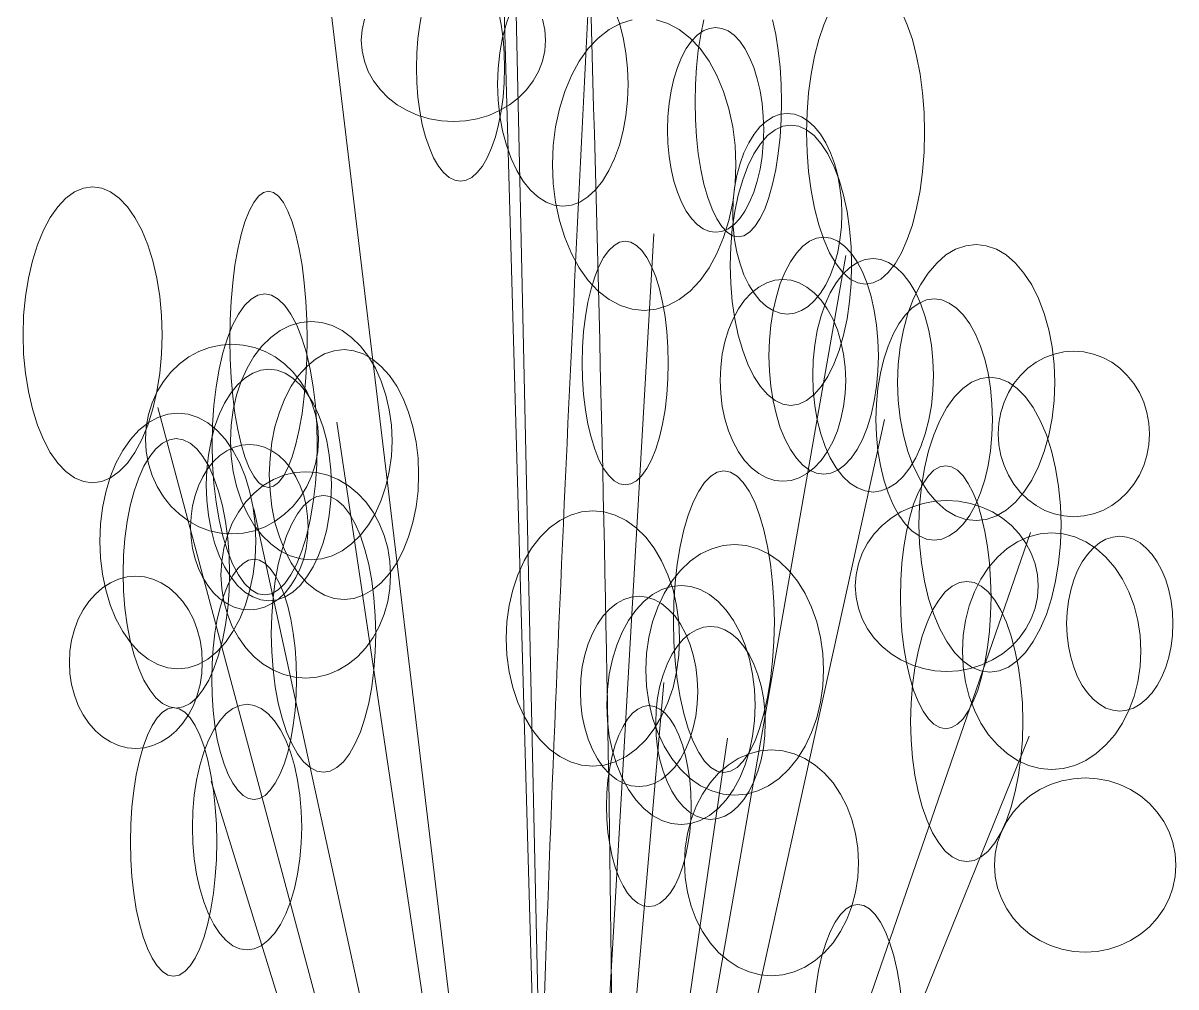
# Model space of a CAD drawing. Header units: millimetres. Extents: x -1800 to 33200, y -8500 to 38400.
# Drawn here: x 1232 to 2578, y 22765 to 23890 of the extents above; entities that cross this region are included whole.
import ezdxf

# ---------------------------------------------------------------- set-up
doc = ezdxf.new("R2010")
doc.units = ezdxf.units.MM
doc.layers.add('E-PLANT', color=3, linetype='Continuous', lineweight=13)

msp = doc.modelspace()

# ---------------------------------------------------------------- linework, layer by layer
at = {"layer": 'E-PLANT'}
for q in [(1783.6, 24264.1), (1562.5, 24146.1), (1806.3, 23974.1), (1968.5, 23643.8), (2192.5, 23618.7), (1389.3, 23441.1), (1598.5, 23423.9), (2237.8, 23427.1), (1501.7, 23322.8), (2408.3, 23295.3), (1980, 23120), (2406.5, 23057.5), (2054.5, 23055), (1451.6, 23004.9)]:
    msp.add_line((1856, 21696.2), q, dxfattribs=at)
for points in [[(1787.3, 23904), (1790.3, 23888.4), (1792.5, 23872), (1793.8, 23855.1), (1794.2, 23837.8), (1794.2, 23837.8), (1793.8, 23820.5), (1792.5, 23803.5), (1790.3, 23787.1), (1787.3, 23771.6), (1783.6, 23757.2), (1779.1, 23744.2), (1774.1, 23732.7), (1768.5, 23723.1), (1762.4, 23715.5), (1756.1, 23709.9), (1749.5, 23706.5), (1742.7, 23705.4), (1736, 23706.5), (1729.4, 23709.9), (1723.1, 23715.5), (1717, 23723.1), (1711.4, 23732.7), (1706.4, 23744.2), (1701.9, 23757.2), (1698.2, 23771.6), (1695.2, 23787.1), (1693, 23803.5), (1691.7, 23820.5), (1691.3, 23837.8), (1691.7, 23855.1), (1693, 23872), (1695.2, 23888.4), (1698.2, 23904)], [(1922.7, 23905.4), (1928.3, 23889.9), (1932.7, 23873.2), (1935.9, 23855.5), (1937.8, 23837.2), (1938.5, 23818.6), (1938.5, 23818.6), (1937.8, 23800.1), (1935.9, 23781.8), (1932.7, 23764.1), (1928.3, 23747.4), (1922.7, 23731.9), (1916.1, 23717.9), (1908.7, 23705.6), (1900.4, 23695.3), (1891.4, 23687), (1882, 23681.1), (1872.2, 23677.4), (1862.3, 23676.2), (1852.3, 23677.4), (1842.6, 23681.1), (1833.1, 23687), (1824.2, 23695.3), (1815.9, 23705.6), (1808.4, 23717.9), (1801.8, 23731.9), (1796.3, 23747.4), (1791.9, 23764.1), (1788.7, 23781.8), (1786.7, 23800.1), (1786.1, 23818.6), (1786.7, 23837.2), (1788.7, 23855.5), (1791.9, 23873.2), (1796.3, 23889.9), (1801.8, 23905.4)], [(2257.6, 23903.4), (2264.4, 23888.1), (2270.3, 23870.7), (2275.3, 23851.4), (2279.3, 23830.5), (2282.2, 23808.6), (2283.9, 23785.8), (2284.5, 23762.6), (2284.5, 23762.6), (2283.9, 23739.5), (2282.2, 23716.7), (2279.3, 23694.7), (2275.3, 23673.9), (2270.3, 23654.6), (2264.4, 23637.2), (2257.6, 23621.8), (2250.1, 23609), (2242, 23598.7), (2233.5, 23591.2), (2224.7, 23586.7), (2215.7, 23585.2), (2206.7, 23586.7), (2197.8, 23591.2), (2189.3, 23598.7), (2181.2, 23609), (2173.7, 23621.8), (2167, 23637.2), (2161, 23654.6), (2156, 23673.9), (2152, 23694.7), (2149.1, 23716.7), (2147.4, 23739.5), (2146.8, 23762.6), (2147.4, 23785.8), (2149.1, 23808.6), (2152, 23830.5), (2156, 23851.4), (2161, 23870.7), (2167, 23888.1), (2173.7, 23903.4)], [(1838.4, 23894.5), (1841.2, 23882.3), (1842.1, 23870), (1842.1, 23870), (1841.2, 23857.6), (1838.4, 23845.4), (1833.9, 23833.6), (1827.7, 23822.5), (1819.9, 23812.2), (1810.6, 23802.9), (1800, 23794.7), (1788.3, 23787.8), (1775.7, 23782.3), (1762.4, 23778.3), (1748.6, 23775.9), (1734.5, 23775.1), (1720.5, 23775.9), (1706.7, 23778.3), (1693.4, 23782.3), (1680.7, 23787.8), (1669, 23794.7), (1658.5, 23802.9), (1649.2, 23812.2), (1641.4, 23822.5), (1635.1, 23833.6), (1630.6, 23845.4), (1627.9, 23857.6), (1627, 23870), (1627.9, 23882.3), (1630.6, 23894.5)], [(1971.1, 23893.9), (1984.9, 23889.6), (1998.2, 23882.4), (2010.7, 23872.6), (2022.4, 23860.2), (2032.9, 23845.5), (2042.1, 23828.7), (2049.9, 23810.2), (2056.1, 23790.1), (2060.6, 23769), (2063.4, 23747.2), (2064.3, 23724.9), (2064.3, 23724.9), (2063.4, 23702.6), (2060.6, 23680.8), (2056.1, 23659.6), (2049.9, 23639.6), (2042.1, 23621.1), (2032.9, 23604.3), (2022.4, 23589.6), (2010.7, 23577.2), (1998.2, 23567.4), (1984.9, 23560.2), (1971.1, 23555.9), (1957.2, 23554.4), (1943.2, 23555.9), (1929.4, 23560.2), (1916.2, 23567.4), (1903.6, 23577.2), (1892, 23589.6), (1881.4, 23604.3), (1872.2, 23621.1), (1864.4, 23639.6), (1858.2, 23659.6), (1853.7, 23680.8), (1851, 23702.6), (1850.1, 23724.9), (1851, 23747.2), (1853.7, 23769), (1858.2, 23790.1), (1864.4, 23810.2), (1872.2, 23828.7), (1881.4, 23845.5), (1892, 23860.2), (1903.6, 23872.6), (1916.2, 23882.4), (1929.4, 23889.6), (1943.2, 23893.9)], [(2107.2, 23893.8), (2110.9, 23876.6), (2113.8, 23858.2), (2116, 23838.7), (2117.3, 23818.4), (2117.7, 23797.9), (2117.7, 23797.9), (2117.3, 23777.3), (2116, 23757.1), (2113.8, 23737.6), (2110.9, 23719.1), (2107.2, 23702), (2102.9, 23686.5), (2097.9, 23672.9), (2092.4, 23661.5), (2086.5, 23652.4), (2080.2, 23645.8), (2073.7, 23641.7), (2067.1, 23640.4), (2060.5, 23641.7), (2054, 23645.8), (2047.8, 23652.4), (2041.9, 23661.5), (2036.4, 23672.9), (2031.4, 23686.5), (2027, 23702), (2023.3, 23719.1), (2020.4, 23737.6), (2018.3, 23757.1), (2017, 23777.3), (2016.6, 23797.9), (2017, 23818.4), (2018.3, 23838.7), (2020.4, 23858.2), (2023.3, 23876.6), (2027, 23893.8)], [(2155.5, 22746.9), (2157.8, 22766), (2160.8, 22784), (2164.7, 22800.8), (2169.2, 22815.9), (2174.4, 22829.1), (2180.2, 22840.3), (2186.4, 22849.2), (2193, 22855.7), (2199.7, 22859.6), (2206.7, 22860.9), (2213.6, 22859.6), (2220.3, 22855.7), (2226.9, 22849.2), (2233.1, 22840.3), (2238.9, 22829.1), (2244.1, 22815.9), (2248.6, 22800.8), (2252.5, 22784), (2255.5, 22766), (2257.8, 22746.9)]]:
    msp.add_lwpolyline(points, dxfattribs=at)
for points in [[(2096.7, 23765.3), (2096.3, 23749.7), (2094.8, 23734.4), (2092.5, 23719.6), (2089.2, 23705.5), (2085.1, 23692.5), (2080.3, 23680.8), (2074.8, 23670.5), (2068.7, 23661.8), (2062.1, 23654.9), (2055.1, 23649.8), (2047.9, 23646.8), (2040.6, 23645.8), (2033.3, 23646.8), (2026.1, 23649.8), (2019.1, 23654.9), (2012.5, 23661.8), (2006.4, 23670.5), (2000.9, 23680.8), (1996.1, 23692.5), (1992, 23705.5), (1988.7, 23719.6), (1986.4, 23734.4), (1984.9, 23749.7), (1984.5, 23765.3), (1984.9, 23780.9), (1986.4, 23796.3), (1988.7, 23811.1), (1992, 23825.1), (1996.1, 23838.1), (2000.9, 23849.9), (2006.4, 23860.2), (2012.5, 23868.9), (2019.1, 23875.8), (2026.1, 23880.8), (2033.3, 23883.8), (2040.6, 23884.9), (2047.9, 23883.8), (2055.1, 23880.8), (2062.1, 23875.8), (2068.7, 23868.9), (2074.8, 23860.2), (2080.3, 23849.9), (2085.1, 23838.1), (2089.2, 23825.1), (2092.5, 23811.1), (2094.8, 23796.3), (2096.3, 23780.9), (2096.7, 23765.3)], [(2187.9, 23667.4), (2187.4, 23652.1), (2185.8, 23637.1), (2183.1, 23622.6), (2179.4, 23608.9), (2174.8, 23596.2), (2169.3, 23584.6), (2163, 23574.5), (2156.1, 23566), (2148.6, 23559.3), (2140.7, 23554.3), (2132.6, 23551.3), (2124.3, 23550.3), (2115.9, 23551.3), (2107.8, 23554.3), (2099.9, 23559.3), (2092.4, 23566), (2085.5, 23574.5), (2079.2, 23584.6), (2073.7, 23596.2), (2069.1, 23608.9), (2065.4, 23622.6), (2062.7, 23637.1), (2061.1, 23652.1), (2060.6, 23667.4), (2061.1, 23682.7), (2062.7, 23697.7), (2065.4, 23712.2), (2069.1, 23726), (2073.7, 23738.7), (2079.2, 23750.2), (2085.5, 23760.3), (2092.4, 23768.8), (2099.9, 23775.6), (2107.8, 23780.5), (2115.9, 23783.5), (2124.3, 23784.5), (2132.6, 23783.5), (2140.7, 23780.5), (2148.6, 23775.6), (2156.1, 23768.8), (2163, 23760.3), (2169.3, 23750.2), (2174.8, 23738.7), (2179.4, 23726), (2183.1, 23712.2), (2185.8, 23697.7), (2187.4, 23682.7), (2187.9, 23667.4)], [(2199.4, 23607.4), (2198.8, 23586), (2197, 23565), (2194, 23544.7), (2189.9, 23525.5), (2184.7, 23507.7), (2178.6, 23491.6), (2171.6, 23477.5), (2163.9, 23465.6), (2155.6, 23456.2), (2146.8, 23449.3), (2137.7, 23445.1), (2128.5, 23443.7), (2119.2, 23445.1), (2110.1, 23449.3), (2101.3, 23456.2), (2093, 23465.6), (2085.3, 23477.5), (2078.3, 23491.6), (2072.2, 23507.7), (2067.1, 23525.5), (2063, 23544.7), (2060, 23565), (2058.2, 23586), (2057.6, 23607.4), (2058.2, 23628.7), (2060, 23649.7), (2063, 23670), (2067.1, 23689.2), (2072.2, 23707), (2078.3, 23723.1), (2085.3, 23737.2), (2093, 23749.1), (2101.3, 23758.6), (2110.1, 23765.4), (2119.2, 23769.6), (2128.5, 23771), (2137.7, 23769.6), (2146.8, 23765.4), (2155.6, 23758.6), (2163.9, 23749.1), (2171.6, 23737.2), (2178.6, 23723.1), (2184.7, 23707), (2189.9, 23689.2), (2194, 23670), (2197, 23649.7), (2198.8, 23628.7), (2199.4, 23607.4)], [(1394.5, 23526), (1393.8, 23503.4), (1391.7, 23481.2), (1388.3, 23459.8), (1383.6, 23439.5), (1377.7, 23420.7), (1370.7, 23403.8), (1362.7, 23388.8), (1353.9, 23376.3), (1344.4, 23366.3), (1334.3, 23359), (1323.9, 23354.6), (1313.3, 23353.1), (1302.7, 23354.6), (1292.3, 23359), (1282.2, 23366.3), (1272.7, 23376.3), (1263.9, 23388.8), (1255.9, 23403.8), (1248.9, 23420.7), (1243, 23439.5), (1238.3, 23459.8), (1234.9, 23481.2), (1232.8, 23503.4), (1232.1, 23526), (1232.8, 23548.5), (1234.9, 23570.7), (1238.3, 23592.1), (1243, 23612.4), (1248.9, 23631.2), (1255.9, 23648.1), (1263.9, 23663.1), (1272.7, 23675.6), (1282.2, 23685.6), (1292.3, 23692.9), (1302.7, 23697.3), (1313.3, 23698.8), (1323.9, 23697.3), (1334.3, 23692.9), (1344.4, 23685.6), (1353.9, 23675.6), (1362.7, 23663.1), (1370.7, 23648.1), (1377.7, 23631.2), (1383.6, 23612.4), (1388.3, 23592.1), (1391.7, 23570.7), (1393.8, 23548.5), (1394.5, 23526)], [(1563.8, 23520.7), (1563.5, 23498.1), (1562.3, 23476), (1560.4, 23454.5), (1557.8, 23434.3), (1554.5, 23415.4), (1550.6, 23398.4), (1546.2, 23383.5), (1541.3, 23370.9), (1536, 23360.9), (1530.4, 23353.7), (1524.6, 23349.3), (1518.7, 23347.8), (1512.8, 23349.3), (1507, 23353.7), (1501.4, 23360.9), (1496.1, 23370.9), (1491.2, 23383.5), (1486.7, 23398.4), (1482.8, 23415.4), (1479.5, 23434.3), (1476.9, 23454.5), (1475, 23476), (1473.9, 23498.1), (1473.5, 23520.7), (1473.9, 23543.3), (1475, 23565.5), (1476.9, 23586.9), (1479.5, 23607.2), (1482.8, 23626), (1486.7, 23643), (1491.2, 23657.9), (1496.1, 23670.5), (1501.4, 23680.5), (1507, 23687.8), (1512.8, 23692.2), (1518.7, 23693.7), (1524.6, 23692.2), (1530.4, 23687.8), (1536, 23680.5), (1541.3, 23670.5), (1546.2, 23657.9), (1550.6, 23643), (1554.5, 23626), (1557.8, 23607.2), (1560.4, 23586.9), (1562.3, 23565.5), (1563.5, 23543.3), (1563.8, 23520.7)], [(1985.4, 23493.1), (1985, 23474.5), (1983.7, 23456.3), (1981.6, 23438.6), (1978.7, 23421.9), (1975, 23406.5), (1970.7, 23392.5), (1965.7, 23380.2), (1960.3, 23369.9), (1954.4, 23361.6), (1948.1, 23355.6), (1941.7, 23352), (1935.1, 23350.8), (1928.5, 23352), (1922.1, 23355.6), (1915.8, 23361.6), (1909.9, 23369.9), (1904.4, 23380.2), (1899.5, 23392.5), (1895.2, 23406.5), (1891.5, 23421.9), (1888.6, 23438.6), (1886.5, 23456.3), (1885.2, 23474.5), (1884.7, 23493.1), (1885.2, 23511.7), (1886.5, 23529.9), (1888.6, 23547.5), (1891.5, 23564.2), (1895.2, 23579.7), (1899.5, 23593.7), (1904.4, 23606), (1909.9, 23616.3), (1915.8, 23624.5), (1922.1, 23630.5), (1928.5, 23634.2), (1935.1, 23635.4), (1941.7, 23634.2), (1948.1, 23630.5), (1954.4, 23624.5), (1960.3, 23616.3), (1965.7, 23606), (1970.7, 23593.7), (1975, 23579.7), (1978.7, 23564.2), (1981.6, 23547.5), (1983.7, 23529.9), (1985, 23511.7), (1985.4, 23493.1)], [(2230.7, 23501.7), (2230.1, 23483.7), (2228.5, 23465.9), (2225.8, 23448.8), (2222.1, 23432.6), (2217.5, 23417.5), (2212, 23403.9), (2205.7, 23392), (2198.7, 23382), (2191.2, 23374), (2183.3, 23368.2), (2175.1, 23364.6), (2166.8, 23363.4), (2158.5, 23364.6), (2150.3, 23368.2), (2142.4, 23374), (2134.9, 23382), (2127.9, 23392), (2121.6, 23403.9), (2116.1, 23417.5), (2111.5, 23432.6), (2107.8, 23448.8), (2105.1, 23465.9), (2103.5, 23483.7), (2102.9, 23501.7), (2103.5, 23519.8), (2105.1, 23537.5), (2107.8, 23554.6), (2111.5, 23570.9), (2116.1, 23585.9), (2121.6, 23599.5), (2127.9, 23611.4), (2134.9, 23621.5), (2142.4, 23629.5), (2150.3, 23635.3), (2158.5, 23638.8), (2166.8, 23640), (2175.1, 23638.8), (2183.3, 23635.3), (2191.2, 23629.5), (2198.7, 23621.5), (2205.7, 23611.4), (2212, 23599.5), (2217.5, 23585.9), (2222.1, 23570.9), (2225.8, 23554.6), (2228.5, 23537.5), (2230.1, 23519.8), (2230.7, 23501.7)], [(2436.5, 23470.4), (2435.7, 23449.3), (2433.3, 23428.6), (2429.5, 23408.7), (2424.1, 23389.8), (2417.5, 23372.2), (2409.6, 23356.4), (2400.5, 23342.5), (2390.5, 23330.8), (2379.8, 23321.5), (2368.4, 23314.7), (2356.6, 23310.6), (2344.6, 23309.2), (2332.6, 23310.6), (2320.8, 23314.7), (2309.5, 23321.5), (2298.7, 23330.8), (2288.7, 23342.5), (2279.7, 23356.4), (2271.8, 23372.2), (2265.1, 23389.8), (2259.8, 23408.7), (2255.9, 23428.6), (2253.6, 23449.3), (2252.8, 23470.4), (2253.6, 23491.4), (2255.9, 23512.1), (2259.8, 23532), (2265.1, 23550.9), (2271.8, 23568.5), (2279.7, 23584.3), (2288.7, 23598.2), (2298.7, 23609.9), (2309.5, 23619.3), (2320.8, 23626), (2332.6, 23630.1), (2344.6, 23631.5), (2356.6, 23630.1), (2368.4, 23626), (2379.8, 23619.3), (2390.5, 23609.9), (2400.5, 23598.2), (2409.6, 23584.3), (2417.5, 23568.5), (2424.1, 23550.9), (2429.5, 23532), (2433.3, 23512.1), (2435.7, 23491.4), (2436.5, 23470.4)], [(2294.9, 23478.8), (2294.3, 23461), (2292.5, 23443.5), (2289.5, 23426.6), (2285.4, 23410.6), (2280.3, 23395.8), (2274.2, 23382.4), (2267.3, 23370.7), (2259.6, 23360.8), (2251.4, 23352.9), (2242.6, 23347.2), (2233.6, 23343.7), (2224.4, 23342.5), (2215.2, 23343.7), (2206.1, 23347.2), (2197.4, 23352.9), (2189.1, 23360.8), (2181.5, 23370.7), (2174.5, 23382.4), (2168.5, 23395.8), (2163.3, 23410.6), (2159.3, 23426.6), (2156.3, 23443.5), (2154.5, 23461), (2153.9, 23478.8), (2154.5, 23496.5), (2156.3, 23514), (2159.3, 23530.9), (2163.3, 23546.9), (2168.5, 23561.7), (2174.5, 23575.1), (2181.5, 23586.8), (2189.1, 23596.7), (2197.4, 23604.6), (2206.1, 23610.3), (2215.2, 23613.8), (2224.4, 23615), (2233.6, 23613.8), (2242.6, 23610.3), (2251.4, 23604.6), (2259.6, 23596.7), (2267.3, 23586.8), (2274.2, 23575.1), (2280.3, 23561.7), (2285.4, 23546.9), (2289.5, 23530.9), (2292.5, 23514), (2294.3, 23496.5), (2294.9, 23478.8)], [(2192.5, 23472.9), (2191.9, 23457.5), (2190, 23442.4), (2186.9, 23427.8), (2182.7, 23414), (2177.3, 23401.2), (2171, 23389.6), (2163.8, 23379.4), (2155.8, 23370.8), (2147.2, 23364), (2138.2, 23359), (2128.7, 23356), (2119.2, 23355), (2109.6, 23356), (2100.2, 23359), (2091.1, 23364), (2082.5, 23370.8), (2074.5, 23379.4), (2067.3, 23389.6), (2061, 23401.2), (2055.7, 23414), (2051.4, 23427.8), (2048.4, 23442.4), (2046.5, 23457.5), (2045.9, 23472.9), (2046.5, 23488.3), (2048.4, 23503.4), (2051.4, 23518), (2055.7, 23531.9), (2061, 23544.7), (2067.3, 23556.3), (2074.5, 23566.4), (2082.5, 23575), (2091.1, 23581.8), (2100.2, 23586.8), (2109.6, 23589.8), (2119.2, 23590.8), (2128.7, 23589.8), (2138.2, 23586.8), (2147.2, 23581.8), (2155.8, 23575), (2163.8, 23566.4), (2171, 23556.3), (2177.3, 23544.7), (2182.7, 23531.9), (2186.9, 23518), (2190, 23503.4), (2191.9, 23488.3), (2192.5, 23472.9)], [(1575.6, 23398), (1575.1, 23375.1), (1573.5, 23352.5), (1570.9, 23330.8), (1567.4, 23310.1), (1562.9, 23291), (1557.6, 23273.8), (1551.6, 23258.6), (1544.9, 23245.8), (1537.7, 23235.7), (1530.1, 23228.3), (1522.2, 23223.8), (1514.2, 23222.3), (1506.2, 23223.8), (1498.3, 23228.3), (1490.7, 23235.7), (1483.5, 23245.8), (1476.8, 23258.6), (1470.8, 23273.8), (1465.5, 23291), (1461, 23310.1), (1457.5, 23330.8), (1454.9, 23352.5), (1453.3, 23375.1), (1452.8, 23398), (1453.3, 23421), (1454.9, 23443.5), (1457.5, 23465.3), (1461, 23485.9), (1465.5, 23505), (1470.8, 23522.3), (1476.8, 23537.4), (1483.5, 23550.2), (1490.7, 23560.4), (1498.3, 23567.8), (1506.2, 23572.2), (1514.2, 23573.8), (1522.2, 23572.2), (1530.1, 23567.8), (1537.7, 23560.4), (1544.9, 23550.2), (1551.6, 23537.4), (1557.6, 23522.3), (1562.9, 23505), (1567.4, 23485.9), (1570.9, 23465.3), (1573.5, 23443.5), (1575.1, 23421), (1575.6, 23398)], [(2363.8, 23427.2), (2363.2, 23408.8), (2361.5, 23390.7), (2358.6, 23373.3), (2354.7, 23356.8), (2349.7, 23341.5), (2343.9, 23327.6), (2337.2, 23315.5), (2329.8, 23305.2), (2321.8, 23297.1), (2313.4, 23291.2), (2304.7, 23287.6), (2295.8, 23286.4), (2286.9, 23287.6), (2278.2, 23291.2), (2269.8, 23297.1), (2261.8, 23305.2), (2254.4, 23315.5), (2247.7, 23327.6), (2241.9, 23341.5), (2236.9, 23356.8), (2233, 23373.3), (2230.1, 23390.7), (2228.4, 23408.8), (2227.8, 23427.2), (2228.4, 23445.6), (2230.1, 23463.6), (2233, 23481.1), (2236.9, 23497.6), (2241.9, 23512.9), (2247.7, 23526.7), (2254.4, 23538.9), (2261.8, 23549.1), (2269.8, 23557.3), (2278.2, 23563.2), (2286.9, 23566.8), (2295.8, 23568), (2304.7, 23566.8), (2313.4, 23563.2), (2321.8, 23557.3), (2329.8, 23549.1), (2337.2, 23538.9), (2343.9, 23526.7), (2349.7, 23512.9), (2354.7, 23497.6), (2358.6, 23481.1), (2361.5, 23463.6), (2363.2, 23445.6), (2363.8, 23427.2)], [(1662.9, 23402.4), (1662.1, 23384.2), (1659.7, 23366.4), (1655.7, 23349.2), (1650.2, 23332.8), (1643.4, 23317.7), (1635.2, 23304), (1625.9, 23292), (1615.7, 23281.9), (1604.6, 23273.9), (1592.9, 23268), (1580.8, 23264.5), (1568.5, 23263.3), (1556.2, 23264.5), (1544.1, 23268), (1532.4, 23273.9), (1521.3, 23281.9), (1511, 23292), (1501.7, 23304), (1493.6, 23317.7), (1486.7, 23332.8), (1481.3, 23349.2), (1477.3, 23366.4), (1474.9, 23384.2), (1474.1, 23402.4), (1474.9, 23420.6), (1477.3, 23438.4), (1481.3, 23455.6), (1486.7, 23472), (1493.6, 23487.1), (1501.7, 23500.8), (1511, 23512.8), (1521.3, 23522.9), (1532.4, 23530.9), (1544.1, 23536.8), (1556.2, 23540.3), (1568.5, 23541.5), (1580.8, 23540.3), (1592.9, 23536.8), (1604.6, 23530.9), (1615.7, 23522.9), (1625.9, 23512.8), (1635.2, 23500.8), (1643.4, 23487.1), (1650.2, 23472), (1655.7, 23455.6), (1659.7, 23438.4), (1662.1, 23420.6), (1662.9, 23402.4)], [(1576.9, 23404.3), (1576.1, 23389.8), (1573.5, 23375.6), (1569.3, 23361.9), (1563.4, 23348.9), (1556.1, 23336.9), (1547.4, 23326), (1537.5, 23316.5), (1526.5, 23308.4), (1514.7, 23302), (1502.2, 23297.3), (1489.2, 23294.5), (1476, 23293.6), (1462.9, 23294.5), (1449.9, 23297.3), (1437.4, 23302), (1425.6, 23308.4), (1414.6, 23316.5), (1404.7, 23326), (1396, 23336.9), (1388.6, 23348.9), (1382.8, 23361.9), (1378.6, 23375.6), (1376, 23389.8), (1375.1, 23404.3), (1376, 23418.8), (1378.6, 23433), (1382.8, 23446.7), (1388.6, 23459.7), (1396, 23471.7), (1404.7, 23482.6), (1414.6, 23492.2), (1425.6, 23500.2), (1437.4, 23506.6), (1449.9, 23511.3), (1462.9, 23514.1), (1476, 23515), (1489.2, 23514.1), (1502.2, 23511.3), (1514.7, 23506.6), (1526.5, 23500.2), (1537.5, 23492.2), (1547.4, 23482.6), (1556.1, 23471.7), (1563.4, 23459.7), (1569.3, 23446.7), (1573.5, 23433), (1576.1, 23418.8), (1576.9, 23404.3)], [(1693.9, 23362.9), (1693.2, 23343.9), (1690.9, 23325.2), (1687.3, 23307.1), (1682.2, 23290), (1675.9, 23274.1), (1668.4, 23259.8), (1659.8, 23247.2), (1650.3, 23236.6), (1640.1, 23228.2), (1629.3, 23222), (1618.1, 23218.3), (1606.8, 23217), (1595.4, 23218.3), (1584.2, 23222), (1573.4, 23228.2), (1563.2, 23236.6), (1553.7, 23247.2), (1545.1, 23259.8), (1537.6, 23274.1), (1531.3, 23290), (1526.2, 23307.1), (1522.6, 23325.2), (1520.4, 23343.9), (1519.6, 23362.9), (1520.4, 23381.9), (1522.6, 23400.7), (1526.2, 23418.7), (1531.3, 23435.8), (1537.6, 23451.7), (1545.1, 23466), (1553.7, 23478.6), (1563.2, 23489.2), (1573.4, 23497.7), (1584.2, 23503.8), (1595.4, 23507.5), (1606.8, 23508.8), (1618.1, 23507.5), (1629.3, 23503.8), (1640.1, 23497.7), (1650.3, 23489.2), (1659.8, 23478.6), (1668.4, 23466), (1675.9, 23451.7), (1682.2, 23435.8), (1687.3, 23418.7), (1690.9, 23400.7), (1693.2, 23381.9), (1693.9, 23362.9)], [(2547.1, 23410.3), (2546.3, 23397.7), (2544.1, 23385.3), (2540.4, 23373.3), (2535.3, 23362), (2528.9, 23351.5), (2521.2, 23342), (2512.6, 23333.7), (2503, 23326.6), (2492.6, 23321.1), (2481.7, 23317), (2470.4, 23314.5), (2458.8, 23313.7), (2447.3, 23314.5), (2436, 23317), (2425.1, 23321.1), (2414.7, 23326.6), (2405.1, 23333.7), (2396.4, 23342), (2388.8, 23351.5), (2382.4, 23362), (2377.3, 23373.3), (2373.6, 23385.3), (2371.4, 23397.7), (2370.6, 23410.3), (2371.4, 23422.9), (2373.6, 23435.3), (2377.3, 23447.3), (2382.4, 23458.6), (2388.8, 23469.1), (2396.4, 23478.6), (2405.1, 23487), (2414.7, 23494), (2425.1, 23499.6), (2436, 23503.6), (2447.3, 23506.1), (2458.8, 23506.9), (2470.4, 23506.1), (2481.7, 23503.6), (2492.6, 23499.6), (2503, 23494), (2512.6, 23487), (2521.2, 23478.6), (2528.9, 23469.1), (2535.3, 23458.6), (2540.4, 23447.3), (2544.1, 23435.3), (2546.3, 23422.9), (2547.1, 23410.3)], [(1592.1, 23350.7), (1591.5, 23333), (1589.6, 23315.6), (1586.6, 23298.9), (1582.3, 23283), (1577, 23268.3), (1570.7, 23255), (1563.5, 23243.3), (1555.6, 23233.5), (1547, 23225.7), (1538, 23220), (1528.6, 23216.5), (1519.1, 23215.4), (1509.5, 23216.5), (1500.2, 23220), (1491.1, 23225.7), (1482.6, 23233.5), (1474.6, 23243.3), (1467.4, 23255), (1461.1, 23268.3), (1455.8, 23283), (1451.6, 23298.9), (1448.5, 23315.6), (1446.7, 23333), (1446, 23350.7), (1446.7, 23368.3), (1448.5, 23385.7), (1451.6, 23402.4), (1455.8, 23418.3), (1461.1, 23433), (1467.4, 23446.3), (1474.6, 23458), (1482.6, 23467.8), (1491.1, 23475.6), (1500.2, 23481.3), (1509.5, 23484.8), (1519.1, 23485.9), (1528.6, 23484.8), (1538, 23481.3), (1547, 23475.6), (1555.6, 23467.8), (1563.5, 23458), (1570.7, 23446.3), (1577, 23433), (1582.3, 23418.3), (1586.6, 23402.4), (1589.6, 23385.7), (1591.5, 23368.3), (1592.1, 23350.7)], [(2443.8, 23304.4), (2443.1, 23281.9), (2441, 23259.8), (2437.5, 23238.5), (2432.7, 23218.3), (2426.7, 23199.6), (2419.5, 23182.6), (2411.4, 23167.8), (2402.3, 23155.3), (2392.6, 23145.3), (2382.4, 23138.1), (2371.7, 23133.7), (2360.9, 23132.2), (2350.1, 23133.7), (2339.5, 23138.1), (2329.2, 23145.3), (2319.5, 23155.3), (2310.5, 23167.8), (2302.3, 23182.6), (2295.2, 23199.6), (2289.1, 23218.3), (2284.3, 23238.5), (2280.9, 23259.8), (2278.7, 23281.9), (2278, 23304.4), (2278.7, 23326.8), (2280.9, 23348.9), (2284.3, 23370.3), (2289.1, 23390.5), (2295.2, 23409.2), (2302.3, 23426.1), (2310.5, 23441), (2319.5, 23453.5), (2329.2, 23463.4), (2339.5, 23470.7), (2350.1, 23475.1), (2360.9, 23476.5), (2371.7, 23475.1), (2382.4, 23470.7), (2392.6, 23463.4), (2402.3, 23453.5), (2411.4, 23441), (2419.5, 23426.1), (2426.7, 23409.2), (2432.7, 23390.5), (2437.5, 23370.3), (2441, 23348.9), (2443.1, 23326.8), (2443.8, 23304.4)], [(1503.9, 23285.3), (1503.1, 23265.8), (1500.8, 23246.6), (1496.9, 23228.1), (1491.7, 23210.6), (1485.1, 23194.3), (1477.2, 23179.6), (1468.3, 23166.7), (1458.4, 23155.9), (1447.7, 23147.2), (1436.4, 23141), (1424.7, 23137.1), (1412.8, 23135.9), (1401, 23137.1), (1389.3, 23141), (1378, 23147.2), (1367.3, 23155.9), (1357.4, 23166.7), (1348.5, 23179.6), (1340.6, 23194.3), (1334, 23210.6), (1328.7, 23228.1), (1324.9, 23246.6), (1322.6, 23265.8), (1321.8, 23285.3), (1322.6, 23304.8), (1324.9, 23324), (1328.7, 23342.5), (1334, 23360), (1340.6, 23376.3), (1348.5, 23391), (1357.4, 23403.8), (1367.3, 23414.7), (1378, 23423.3), (1389.3, 23429.6), (1401, 23433.4), (1412.8, 23434.7), (1424.7, 23433.4), (1436.4, 23429.6), (1447.7, 23423.3), (1458.4, 23414.7), (1468.3, 23403.8), (1477.2, 23391), (1485.1, 23376.3), (1491.7, 23360), (1496.9, 23342.5), (1500.8, 23324), (1503.1, 23304.8), (1503.9, 23285.3)], [(1473.1, 23247.7), (1472.6, 23227.1), (1471, 23206.9), (1468.4, 23187.5), (1464.8, 23169), (1460.3, 23151.9), (1454.9, 23136.4), (1448.8, 23122.8), (1442.1, 23111.4), (1434.8, 23102.3), (1427.1, 23095.7), (1419.1, 23091.7), (1411, 23090.3), (1402.9, 23091.7), (1394.9, 23095.7), (1387.2, 23102.3), (1380, 23111.4), (1373.2, 23122.8), (1367.1, 23136.4), (1361.7, 23151.9), (1357.2, 23169), (1353.6, 23187.5), (1351, 23206.9), (1349.4, 23227.1), (1348.9, 23247.7), (1349.4, 23268.2), (1351, 23288.4), (1353.6, 23307.9), (1357.2, 23326.3), (1361.7, 23343.4), (1367.1, 23358.9), (1373.2, 23372.5), (1380, 23383.9), (1387.2, 23393), (1394.9, 23399.6), (1402.9, 23403.6), (1411, 23405), (1419.1, 23403.6), (1427.1, 23399.6), (1434.8, 23393), (1442.1, 23383.9), (1448.8, 23372.5), (1454.9, 23358.9), (1460.3, 23343.4), (1464.8, 23326.3), (1468.4, 23307.9), (1471, 23288.4), (1472.6, 23268.2), (1473.1, 23247.7)], [(1564.9, 23301.5), (1564.3, 23288.9), (1562.5, 23276.5), (1559.7, 23264.5), (1555.7, 23253.2), (1550.7, 23242.7), (1544.8, 23233.2), (1538, 23224.9), (1530.6, 23217.9), (1522.5, 23212.3), (1514, 23208.2), (1505.2, 23205.8), (1496.3, 23204.9), (1487.3, 23205.8), (1478.5, 23208.2), (1470, 23212.3), (1462, 23217.9), (1454.5, 23224.9), (1447.8, 23233.2), (1441.9, 23242.7), (1436.9, 23253.2), (1432.9, 23264.5), (1430, 23276.5), (1428.3, 23288.9), (1427.7, 23301.5), (1428.3, 23314.1), (1430, 23326.5), (1432.9, 23338.4), (1436.9, 23349.8), (1441.9, 23360.3), (1447.8, 23369.8), (1454.5, 23378.1), (1462, 23385.1), (1470, 23390.7), (1478.5, 23394.8), (1487.3, 23397.2), (1496.3, 23398), (1505.2, 23397.2), (1514, 23394.8), (1522.5, 23390.7), (1530.6, 23385.1), (1538, 23378.1), (1544.8, 23369.8), (1550.7, 23360.3), (1555.7, 23349.8), (1559.7, 23338.4), (1562.5, 23326.5), (1564.3, 23314.1), (1564.9, 23301.5)], [(1661.2, 23245.7), (1660.4, 23230), (1657.8, 23214.6), (1653.7, 23199.7), (1647.9, 23185.5), (1640.7, 23172.5), (1632.2, 23160.6), (1622.5, 23150.2), (1611.7, 23141.5), (1600.1, 23134.5), (1587.8, 23129.4), (1575.1, 23126.4), (1562.2, 23125.3), (1549.2, 23126.4), (1536.5, 23129.4), (1524.3, 23134.5), (1512.6, 23141.5), (1501.9, 23150.2), (1492.1, 23160.6), (1483.6, 23172.5), (1476.4, 23185.5), (1470.7, 23199.7), (1466.5, 23214.6), (1464, 23230), (1463.1, 23245.7), (1464, 23261.5), (1466.5, 23276.9), (1470.7, 23291.8), (1476.4, 23306), (1483.6, 23319), (1492.1, 23330.9), (1501.9, 23341.3), (1512.6, 23350), (1524.3, 23357), (1536.5, 23362.1), (1549.2, 23365.1), (1562.2, 23366.2), (1575.1, 23365.1), (1587.8, 23362.1), (1600.1, 23357), (1611.7, 23350), (1622.5, 23341.3), (1632.2, 23330.9), (1640.7, 23319), (1647.9, 23306), (1653.7, 23291.8), (1657.8, 23276.9), (1660.4, 23261.5), (1661.2, 23245.7)], [(2109.2, 23191), (2108.7, 23168), (2107.2, 23145.4), (2104.7, 23123.6), (2101.3, 23102.9), (2097, 23083.8), (2092, 23066.4), (2086.2, 23051.3), (2079.8, 23038.5), (2072.9, 23028.3), (2065.6, 23020.9), (2058, 23016.4), (2050.3, 23014.9), (2042.6, 23016.4), (2035.1, 23020.9), (2027.8, 23028.3), (2020.9, 23038.5), (2014.5, 23051.3), (2008.7, 23066.4), (2003.6, 23083.8), (1999.3, 23102.9), (1995.9, 23123.6), (1993.4, 23145.4), (1991.9, 23168), (1991.4, 23191), (1991.9, 23214), (1993.4, 23236.5), (1995.9, 23258.4), (1999.3, 23279), (2003.6, 23298.2), (2008.7, 23315.5), (2014.5, 23330.7), (2020.9, 23343.5), (2027.8, 23353.7), (2035.1, 23361.1), (2042.6, 23365.6), (2050.3, 23367.1), (2058, 23365.6), (2065.6, 23361.1), (2072.9, 23353.7), (2079.8, 23343.5), (2086.2, 23330.7), (2092, 23315.5), (2097, 23298.2), (2101.3, 23279), (2104.7, 23258.4), (2107.2, 23236.5), (2108.7, 23214), (2109.2, 23191)], [(2362.1, 23219.7), (2361.6, 23199.6), (2360.3, 23179.9), (2358, 23160.9), (2355, 23142.9), (2351.1, 23126.2), (2346.6, 23111.1), (2341.4, 23097.8), (2335.6, 23086.7), (2329.4, 23077.8), (2322.9, 23071.3), (2316.1, 23067.4), (2309.2, 23066.1), (2302.3, 23067.4), (2295.5, 23071.3), (2289, 23077.8), (2282.8, 23086.7), (2277, 23097.8), (2271.8, 23111.1), (2267.3, 23126.2), (2263.4, 23142.9), (2260.3, 23160.9), (2258.1, 23179.9), (2256.8, 23199.6), (2256.3, 23219.7), (2256.8, 23239.7), (2258.1, 23259.4), (2260.3, 23278.4), (2263.4, 23296.4), (2267.3, 23313.1), (2271.8, 23328.2), (2277, 23341.5), (2282.8, 23352.6), (2289, 23361.5), (2295.5, 23368), (2302.3, 23371.9), (2309.2, 23373.2), (2316.1, 23371.9), (2322.9, 23368), (2329.4, 23361.5), (2335.6, 23352.6), (2341.4, 23341.5), (2346.6, 23328.2), (2351.1, 23313.1), (2355, 23296.4), (2358, 23278.4), (2360.3, 23259.4), (2361.6, 23239.7), (2362.1, 23219.7)], [(1643.8, 23177), (1643.2, 23155.8), (1641.7, 23135.1), (1639.1, 23115.1), (1635.6, 23096.1), (1631.2, 23078.5), (1625.9, 23062.6), (1619.9, 23048.7), (1613.3, 23036.9), (1606.2, 23027.6), (1598.6, 23020.8), (1590.8, 23016.7), (1582.9, 23015.3), (1574.9, 23016.7), (1567.1, 23020.8), (1559.5, 23027.6), (1552.4, 23036.9), (1545.8, 23048.7), (1539.8, 23062.6), (1534.5, 23078.5), (1530.1, 23096.1), (1526.6, 23115.1), (1524, 23135.1), (1522.5, 23155.8), (1521.9, 23177), (1522.5, 23198.1), (1524, 23218.8), (1526.6, 23238.8), (1530.1, 23257.8), (1534.5, 23275.4), (1539.8, 23291.3), (1545.8, 23305.2), (1552.4, 23317), (1559.5, 23326.3), (1567.1, 23333.1), (1574.9, 23337.2), (1582.9, 23338.6), (1590.8, 23337.2), (1598.6, 23333.1), (1606.2, 23326.3), (1613.3, 23317), (1619.9, 23305.2), (1625.9, 23291.3), (1631.2, 23275.4), (1635.6, 23257.8), (1639.1, 23238.8), (1641.7, 23218.8), (1643.2, 23198.1), (1643.8, 23177)], [(2417.1, 23232.8), (2416.2, 23219.8), (2413.5, 23207), (2409, 23194.6), (2402.8, 23182.9), (2395.1, 23172), (2385.9, 23162.2), (2375.4, 23153.6), (2363.7, 23146.4), (2351.2, 23140.6), (2338, 23136.4), (2324.3, 23133.9), (2310.4, 23133), (2296.4, 23133.9), (2282.7, 23136.4), (2269.5, 23140.6), (2257, 23146.4), (2245.4, 23153.6), (2234.9, 23162.2), (2225.7, 23172), (2217.9, 23182.9), (2211.7, 23194.6), (2207.3, 23207), (2204.5, 23219.8), (2203.6, 23232.8), (2204.5, 23245.8), (2207.3, 23258.6), (2211.7, 23271), (2217.9, 23282.7), (2225.7, 23293.5), (2234.9, 23303.3), (2245.4, 23312), (2257, 23319.2), (2269.5, 23325), (2282.7, 23329.2), (2296.4, 23331.7), (2310.4, 23332.6), (2324.3, 23331.7), (2338, 23329.2), (2351.2, 23325), (2363.7, 23319.2), (2375.4, 23312), (2385.9, 23303.3), (2395.1, 23293.5), (2402.8, 23282.7), (2409, 23271), (2413.5, 23258.6), (2416.2, 23245.8), (2417.1, 23232.8)], [(1998.6, 23171.3), (1997.7, 23151.9), (1995.1, 23132.7), (1990.9, 23114.3), (1985, 23096.8), (1977.6, 23080.6), (1968.9, 23065.9), (1959, 23053), (1948, 23042.2), (1936.1, 23033.6), (1923.5, 23027.3), (1910.6, 23023.5), (1897.4, 23022.2), (1884.1, 23023.5), (1871.2, 23027.3), (1858.6, 23033.6), (1846.7, 23042.2), (1835.7, 23053), (1825.8, 23065.9), (1817.1, 23080.6), (1809.7, 23096.8), (1803.9, 23114.3), (1799.6, 23132.7), (1797, 23151.9), (1796.1, 23171.3), (1797, 23190.8), (1799.6, 23209.9), (1803.9, 23228.4), (1809.7, 23245.9), (1817.1, 23262.1), (1825.8, 23276.8), (1835.7, 23289.6), (1846.7, 23300.5), (1858.6, 23309.1), (1871.2, 23315.4), (1884.1, 23319.2), (1897.4, 23320.4), (1910.6, 23319.2), (1923.5, 23315.4), (1936.1, 23309.1), (1948, 23300.5), (1959, 23289.6), (1968.9, 23276.8), (1977.6, 23262.1), (1985, 23245.9), (1990.9, 23228.4), (1995.1, 23209.9), (1997.7, 23190.8), (1998.6, 23171.3)], [(2537, 23156.8), (2536.1, 23138.8), (2533.4, 23121), (2529.1, 23103.9), (2523, 23087.7), (2515.5, 23072.7), (2506.5, 23059.1), (2496.3, 23047.2), (2484.9, 23037.1), (2472.7, 23029.1), (2459.8, 23023.3), (2446.5, 23019.8), (2432.9, 23018.6), (2419.3, 23019.8), (2406, 23023.3), (2393.1, 23029.1), (2380.9, 23037.1), (2369.5, 23047.2), (2359.3, 23059.1), (2350.3, 23072.7), (2342.8, 23087.7), (2336.7, 23103.9), (2332.4, 23121), (2329.7, 23138.8), (2328.8, 23156.8), (2329.7, 23174.8), (2332.4, 23192.6), (2336.7, 23209.7), (2342.8, 23225.9), (2350.3, 23240.9), (2359.3, 23254.5), (2369.5, 23266.4), (2380.9, 23276.5), (2393.1, 23284.5), (2406, 23290.3), (2419.3, 23293.8), (2432.9, 23295), (2446.5, 23293.8), (2459.8, 23290.3), (2472.7, 23284.5), (2484.9, 23276.5), (2496.3, 23266.4), (2506.5, 23254.5), (2515.5, 23240.9), (2523, 23225.9), (2529.1, 23209.7), (2533.4, 23192.6), (2536.1, 23174.8), (2537, 23156.8)], [(2574.4, 23188.8), (2573.9, 23175.5), (2572.3, 23162.4), (2569.7, 23149.8), (2566.1, 23137.8), (2561.6, 23126.7), (2556.2, 23116.7), (2550.1, 23107.9), (2543.4, 23100.5), (2536.1, 23094.6), (2528.4, 23090.3), (2520.5, 23087.7), (2512.4, 23086.8), (2504.3, 23087.7), (2496.3, 23090.3), (2488.7, 23094.6), (2481.4, 23100.5), (2474.7, 23107.9), (2468.6, 23116.7), (2463.2, 23126.7), (2458.7, 23137.8), (2455.1, 23149.8), (2452.5, 23162.4), (2450.9, 23175.5), (2450.4, 23188.8), (2450.9, 23202.1), (2452.5, 23215.2), (2455.1, 23227.8), (2458.7, 23239.8), (2463.2, 23250.9), (2468.6, 23260.9), (2474.7, 23269.7), (2481.4, 23277.1), (2488.7, 23283), (2496.3, 23287.3), (2504.3, 23289.9), (2512.4, 23290.8), (2520.5, 23289.9), (2528.4, 23287.3), (2536.1, 23283), (2543.4, 23277.1), (2550.1, 23269.7), (2556.2, 23260.9), (2561.6, 23250.9), (2566.1, 23239.8), (2569.7, 23227.8), (2572.3, 23215.2), (2573.9, 23202.1), (2574.4, 23188.8)], [(2166.5, 23134.9), (2165.6, 23115.7), (2163, 23097), (2158.6, 23078.8), (2152.6, 23061.6), (2145.1, 23045.7), (2136.1, 23031.3), (2125.9, 23018.7), (2114.7, 23008), (2102.5, 22999.6), (2089.7, 22993.4), (2076.3, 22989.7), (2062.8, 22988.4), (2049.3, 22989.7), (2036, 22993.4), (2023.1, 22999.6), (2011, 23008), (1999.7, 23018.7), (1989.5, 23031.3), (1980.6, 23045.7), (1973, 23061.6), (1967, 23078.8), (1962.7, 23097), (1960, 23115.7), (1959.1, 23134.9), (1960, 23154), (1962.7, 23172.8), (1967, 23190.9), (1973, 23208.1), (1980.6, 23224), (1989.5, 23238.4), (1999.7, 23251), (2011, 23261.7), (2023.1, 23270.2), (2036, 23276.3), (2049.3, 23280), (2062.8, 23281.3), (2076.3, 23280), (2089.7, 23276.3), (2102.5, 23270.2), (2114.7, 23261.7), (2125.9, 23251), (2136.1, 23238.4), (2145.1, 23224), (2152.6, 23208.1), (2158.6, 23190.9), (2163, 23172.8), (2165.6, 23154), (2166.5, 23134.9)], [(1551.3, 23123.8), (1550.9, 23105.5), (1549.6, 23087.5), (1547.5, 23070.1), (1544.7, 23053.7), (1541.1, 23038.4), (1536.8, 23024.6), (1531.9, 23012.5), (1526.6, 23002.4), (1520.7, 22994.2), (1514.6, 22988.3), (1508.3, 22984.8), (1501.8, 22983.6), (1495.3, 22984.8), (1489, 22988.3), (1482.9, 22994.2), (1477, 23002.4), (1471.7, 23012.5), (1466.8, 23024.6), (1462.5, 23038.4), (1458.9, 23053.7), (1456.1, 23070.1), (1454, 23087.5), (1452.7, 23105.5), (1452.3, 23123.8), (1452.7, 23142.1), (1454, 23160.1), (1456.1, 23177.5), (1458.9, 23193.9), (1462.5, 23209.2), (1466.8, 23222.9), (1471.7, 23235), (1477, 23245.2), (1482.9, 23253.3), (1489, 23259.2), (1495.3, 23262.8), (1501.8, 23264), (1508.3, 23262.8), (1514.6, 23259.2), (1520.7, 23253.3), (1526.6, 23245.2), (1531.9, 23235), (1536.8, 23222.9), (1541.1, 23209.2), (1544.7, 23193.9), (1547.5, 23177.5), (1549.6, 23160.1), (1550.9, 23142.1), (1551.3, 23123.8)], [(1441.3, 23143.6), (1440.7, 23130.5), (1438.7, 23117.6), (1435.4, 23105.1), (1430.9, 23093.3), (1425.3, 23082.4), (1418.6, 23072.5), (1411, 23063.8), (1402.5, 23056.5), (1393.4, 23050.7), (1383.8, 23046.5), (1373.9, 23043.9), (1363.8, 23043.1), (1353.6, 23043.9), (1343.7, 23046.5), (1334.1, 23050.7), (1325, 23056.5), (1316.5, 23063.8), (1308.9, 23072.5), (1302.2, 23082.4), (1296.6, 23093.3), (1292.1, 23105.1), (1288.8, 23117.6), (1286.8, 23130.5), (1286.2, 23143.6), (1286.8, 23156.7), (1288.8, 23169.6), (1292.1, 23182.1), (1296.6, 23193.9), (1302.2, 23204.8), (1308.9, 23214.7), (1316.5, 23223.4), (1325, 23230.7), (1334.1, 23236.5), (1343.7, 23240.7), (1353.6, 23243.3), (1363.8, 23244.1), (1373.9, 23243.3), (1383.8, 23240.7), (1393.4, 23236.5), (1402.5, 23230.7), (1411, 23223.4), (1418.6, 23214.7), (1425.3, 23204.8), (1430.9, 23193.9), (1435.4, 23182.1), (1438.7, 23169.6), (1440.7, 23156.7), (1441.3, 23143.6)], [(2086.8, 23093.8), (2086, 23075.5), (2083.8, 23057.6), (2080.2, 23040.3), (2075.2, 23023.9), (2068.9, 23008.8), (2061.4, 22995), (2052.9, 22983), (2043.5, 22972.8), (2033.3, 22964.7), (2022.6, 22958.9), (2011.5, 22955.3), (2000.2, 22954.1), (1988.9, 22955.3), (1977.7, 22958.9), (1967, 22964.7), (1956.9, 22972.8), (1947.4, 22983), (1938.9, 22995), (1931.4, 23008.8), (1925.1, 23023.9), (1920.1, 23040.3), (1916.5, 23057.6), (1914.3, 23075.5), (1913.5, 23093.8), (1914.3, 23112), (1916.5, 23129.9), (1920.1, 23147.2), (1925.1, 23163.6), (1931.4, 23178.8), (1938.9, 23192.5), (1947.4, 23204.6), (1956.9, 23214.7), (1967, 23222.8), (1977.7, 23228.7), (1988.9, 23232.2), (2000.2, 23233.4), (2011.5, 23232.2), (2022.6, 23228.7), (2033.3, 23222.8), (2043.5, 23214.7), (2052.9, 23204.6), (2061.4, 23192.5), (2068.9, 23178.8), (2075.2, 23163.6), (2080.2, 23147.2), (2083.8, 23129.9), (2086, 23112), (2086.8, 23093.8)], [(2399.2, 23074.5), (2398.7, 23053.2), (2397, 23032.2), (2394.2, 23011.9), (2390.4, 22992.7), (2385.7, 22974.9), (2380, 22958.8), (2373.6, 22944.7), (2366.5, 22932.8), (2358.8, 22923.3), (2350.7, 22916.4), (2342.3, 22912.3), (2333.7, 22910.9), (2325.2, 22912.3), (2316.8, 22916.4), (2308.7, 22923.3), (2301, 22932.8), (2293.9, 22944.7), (2287.5, 22958.8), (2281.8, 22974.9), (2277, 22992.7), (2273.3, 23011.9), (2270.5, 23032.2), (2268.8, 23053.2), (2268.3, 23074.5), (2268.8, 23095.9), (2270.5, 23116.9), (2273.3, 23137.2), (2277, 23156.4), (2281.8, 23174.2), (2287.5, 23190.3), (2293.9, 23204.4), (2301, 23216.3), (2308.7, 23225.8), (2316.8, 23232.7), (2325.2, 23236.8), (2333.7, 23238.2), (2342.3, 23236.8), (2350.7, 23232.7), (2358.8, 23225.8), (2366.5, 23216.3), (2373.6, 23204.4), (2380, 23190.3), (2385.7, 23174.2), (2390.4, 23156.4), (2394.2, 23137.2), (2397, 23116.9), (2398.7, 23095.9), (2399.2, 23074.5)], [(2019.7, 23109.6), (2019.1, 23095.1), (2017.4, 23080.9), (2014.5, 23067.1), (2010.5, 23054), (2005.5, 23042), (1999.6, 23031), (1992.9, 23021.4), (1985.4, 23013.4), (1977.4, 23006.9), (1968.9, 23002.2), (1960.1, 22999.4), (1951.2, 22998.5), (1942.2, 22999.4), (1933.4, 23002.2), (1925, 23006.9), (1916.9, 23013.4), (1909.5, 23021.4), (1902.7, 23031), (1896.8, 23042), (1891.8, 23054), (1887.9, 23067.1), (1885, 23080.9), (1883.2, 23095.1), (1882.7, 23109.6), (1883.2, 23124.1), (1885, 23138.4), (1887.9, 23152.2), (1891.8, 23165.2), (1896.8, 23177.3), (1902.7, 23188.3), (1909.5, 23197.8), (1916.9, 23205.9), (1925, 23212.4), (1933.4, 23217), (1942.2, 23219.9), (1951.2, 23220.8), (1960.1, 23219.9), (1968.9, 23217), (1977.4, 23212.4), (1985.4, 23205.9), (1992.9, 23197.8), (1999.6, 23188.3), (2005.5, 23177.3), (2010.5, 23165.2), (2014.5, 23152.2), (2017.4, 23138.4), (2019.1, 23124.1), (2019.7, 23109.6)], [(2098.6, 23072.9), (2098, 23058.2), (2096.4, 23043.8), (2093.7, 23029.8), (2090, 23016.6), (2085.4, 23004.3), (2079.8, 22993.3), (2073.6, 22983.5), (2066.6, 22975.4), (2059.1, 22968.8), (2051.2, 22964.1), (2043, 22961.2), (2034.6, 22960.3), (2026.3, 22961.2), (2018.1, 22964.1), (2010.1, 22968.8), (2002.6, 22975.4), (1995.7, 22983.5), (1989.4, 22993.3), (1983.9, 23004.3), (1979.2, 23016.6), (1975.5, 23029.8), (1972.8, 23043.8), (1971.2, 23058.2), (1970.7, 23072.9), (1971.2, 23087.6), (1972.8, 23102.1), (1975.5, 23116), (1979.2, 23129.2), (1983.9, 23141.5), (1989.4, 23152.6), (1995.7, 23162.3), (2002.6, 23170.5), (2010.1, 23177), (2018.1, 23181.7), (2026.3, 23184.6), (2034.6, 23185.5), (2043, 23184.6), (2051.2, 23181.7), (2059.1, 23177), (2066.6, 23170.5), (2073.6, 23162.3), (2079.8, 23152.6), (2085.4, 23141.5), (2090, 23129.2), (2093.7, 23116), (2096.4, 23102.1), (2098, 23087.6), (2098.6, 23072.9)], [(1458.3, 22934), (1457.8, 22913.5), (1456.5, 22893.4), (1454.4, 22874), (1451.5, 22855.6), (1447.8, 22838.5), (1443.5, 22823.1), (1438.5, 22809.6), (1433.1, 22798.2), (1427.1, 22789.1), (1420.9, 22782.5), (1414.4, 22778.5), (1407.9, 22777.2), (1401.3, 22778.5), (1394.8, 22782.5), (1388.6, 22789.1), (1382.7, 22798.2), (1377.2, 22809.6), (1372.2, 22823.1), (1367.9, 22838.5), (1364.2, 22855.6), (1361.3, 22874), (1359.2, 22893.4), (1357.9, 22913.5), (1357.4, 22934), (1357.9, 22954.5), (1359.2, 22974.6), (1361.3, 22994), (1364.2, 23012.4), (1367.9, 23029.5), (1372.2, 23044.9), (1377.2, 23058.5), (1382.7, 23069.9), (1388.6, 23078.9), (1394.8, 23085.5), (1401.3, 23089.5), (1407.9, 23090.9), (1414.4, 23089.5), (1420.9, 23085.5), (1427.1, 23078.9), (1433.1, 23069.9), (1438.5, 23058.5), (1443.5, 23044.9), (1447.8, 23029.5), (1451.5, 23012.4), (1454.4, 22994), (1456.5, 22974.6), (1457.8, 22954.5), (1458.3, 22934)], [(1557.4, 22951.3), (1556.9, 22932.5), (1555.3, 22914.1), (1552.6, 22896.4), (1548.9, 22879.6), (1544.2, 22864), (1538.7, 22849.9), (1532.5, 22837.5), (1525.5, 22827.1), (1518, 22818.8), (1510.1, 22812.7), (1501.9, 22809.1), (1493.6, 22807.8), (1485.3, 22809.1), (1477.1, 22812.7), (1469.2, 22818.8), (1461.7, 22827.1), (1454.7, 22837.5), (1448.5, 22849.9), (1443, 22864), (1438.3, 22879.6), (1434.6, 22896.4), (1431.9, 22914.1), (1430.3, 22932.5), (1429.8, 22951.3), (1430.3, 22970), (1431.9, 22988.4), (1434.6, 23006.1), (1438.3, 23023), (1443, 23038.6), (1448.5, 23052.7), (1454.7, 23065), (1461.7, 23075.5), (1469.2, 23083.8), (1477.1, 23089.8), (1485.3, 23093.4), (1493.6, 23094.7), (1501.9, 23093.4), (1510.1, 23089.8), (1518, 23083.8), (1525.5, 23075.5), (1532.5, 23065), (1538.7, 23052.7), (1544.2, 23038.6), (1548.9, 23023), (1552.6, 23006.1), (1555.3, 22988.4), (1556.9, 22970), (1557.4, 22951.3)], [(2012.1, 22975.8), (2011.7, 22960.4), (2010.4, 22945.4), (2008.3, 22930.9), (2005.5, 22917.1), (2001.9, 22904.3), (1997.6, 22892.8), (1992.8, 22882.7), (1987.4, 22874.2), (1981.6, 22867.4), (1975.5, 22862.4), (1969.1, 22859.5), (1962.7, 22858.4), (1956.2, 22859.5), (1949.9, 22862.4), (1943.7, 22867.4), (1937.9, 22874.2), (1932.6, 22882.7), (1927.7, 22892.8), (1923.4, 22904.3), (1919.8, 22917.1), (1917, 22930.9), (1914.9, 22945.4), (1913.6, 22960.4), (1913.2, 22975.8), (1913.6, 22991.1), (1914.9, 23006.1), (1917, 23020.7), (1919.8, 23034.4), (1923.4, 23047.2), (1927.7, 23058.7), (1932.6, 23068.8), (1937.9, 23077.4), (1943.7, 23084.1), (1949.9, 23089.1), (1956.2, 23092.1), (1962.7, 23093.1), (1969.1, 23092.1), (1975.5, 23089.1), (1981.6, 23084.1), (1987.4, 23077.4), (1992.8, 23068.8), (1997.6, 23058.7), (2001.9, 23047.2), (2005.5, 23034.4), (2008.3, 23020.7), (2010.4, 23006.1), (2011.7, 22991.1), (2012.1, 22975.8)], [(2207.5, 22909.5), (2206.6, 22892.3), (2204, 22875.4), (2199.7, 22859), (2193.9, 22843.5), (2186.5, 22829.2), (2177.7, 22816.2), (2167.7, 22804.9), (2156.7, 22795.3), (2144.8, 22787.6), (2132.2, 22782.1), (2119.2, 22778.7), (2105.9, 22777.6), (2092.6, 22778.7), (2079.6, 22782.1), (2067, 22787.6), (2055.1, 22795.3), (2044.1, 22804.9), (2034.1, 22816.2), (2025.3, 22829.2), (2017.9, 22843.5), (2012, 22859), (2007.8, 22875.4), (2005.2, 22892.3), (2004.3, 22909.5), (2005.2, 22926.7), (2007.8, 22943.6), (2012, 22960), (2017.9, 22975.5), (2025.3, 22989.8), (2034.1, 23002.8), (2044.1, 23014.2), (2055.1, 23023.7), (2067, 23031.4), (2079.6, 23036.9), (2092.6, 23040.3), (2105.9, 23041.4), (2119.2, 23040.3), (2132.2, 23036.9), (2144.8, 23031.4), (2156.7, 23023.7), (2167.7, 23014.2), (2177.7, 23002.8), (2186.5, 22989.8), (2193.9, 22975.5), (2199.7, 22960), (2204, 22943.6), (2206.6, 22926.7), (2207.5, 22909.5)], [(2578, 22906.9), (2577.1, 22893.6), (2574.4, 22880.5), (2569.9, 22867.9), (2563.8, 22856), (2556.1, 22844.9), (2547, 22834.9), (2536.6, 22826.2), (2525, 22818.8), (2512.6, 22812.9), (2499.5, 22808.6), (2485.9, 22806), (2472.1, 22805.1), (2458.3, 22806), (2444.7, 22808.6), (2431.6, 22812.9), (2419.1, 22818.8), (2407.6, 22826.2), (2397.2, 22834.9), (2388.1, 22844.9), (2380.4, 22856), (2374.3, 22867.9), (2369.8, 22880.5), (2367.1, 22893.6), (2366.2, 22906.9), (2367.1, 22920.1), (2369.8, 22933.2), (2374.3, 22945.8), (2380.4, 22957.7), (2388.1, 22968.8), (2397.2, 22978.8), (2407.6, 22987.6), (2419.1, 22995), (2431.6, 23000.8), (2444.7, 23005.1), (2458.3, 23007.7), (2472.1, 23008.6), (2485.9, 23007.7), (2499.5, 23005.1), (2512.6, 23000.8), (2525, 22995), (2536.6, 22987.6), (2547, 22978.8), (2556.1, 22968.8), (2563.8, 22957.7), (2569.9, 22945.8), (2574.4, 22933.2), (2577.1, 22920.1), (2578, 22906.9)]]:
    msp.add_lwpolyline(points, close=True, dxfattribs=at)
for points in [[(1899.2, 20623.5), (1920.8, 22554.4), (1877.6, 24485.3)], [(1812.9, 20623.5), (1834.5, 22554.4), (1899.2, 24056.2)]]:
    msp.add_spline(points, degree=3, dxfattribs=at)

doc.saveas('drawing.dxf')
